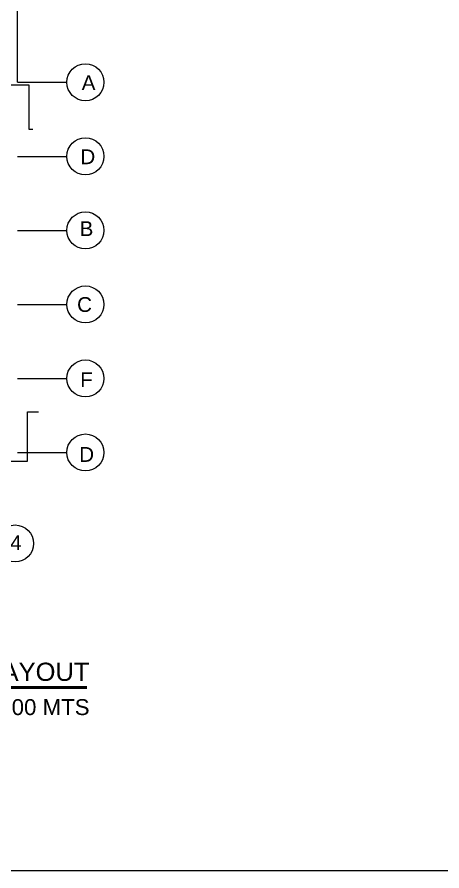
# Model space of a CAD drawing. Header units: millimetres. Extents: x 2391 to 3323, y 1596 to 2537.
# Drawn here: x 2886.5 to 2920.9, y 2060.5 to 2129.7 of the extents above; entities that cross this region are included whole.
import ezdxf

# ---------------------------------------------------------------- set-up
doc = ezdxf.new("R2010")
doc.units = ezdxf.units.MM
for name, color, linetype in [('ASCENSORE - ELEVATOR', 160, 'Continuous'), ('doors and windows schedule', 11, 'Continuous'), ('LETTERS', 150, 'Continuous'), ('Lightning text', 211, 'Continuous'), ('TEXT', 130, 'Continuous')]:
    doc.layers.add(name, color=color, linetype=linetype)
doc.styles.get("Standard").update_dxf_attribs({"font": 'arial.ttf'})

msp = doc.modelspace()

# ---------------------------------------------------------------- linework, layer by layer
at = {"color": 11, "true_color": 0xf27172}
msp.add_line((3009.654, 2060.459), (2684.734, 2060.459), dxfattribs=at)
at = {"layer": 'ASCENSORE - ELEVATOR', "color": 30, "true_color": 0xf26722}
for p, q in [((2876.044, 2124.163), (2887.443, 2124.163)), ((2887.443, 2124.163), (2887.443, 2120.579)), ((2887.443, 2120.579), (2887.443, 2120.579)), ((2887.443, 2120.579), (2887.784, 2120.579)), ((2887.33, 2093.678), (2887.33, 2097.673)), ((2887.33, 2097.673), (2888.227, 2097.673)), ((2866.266, 2093.678), (2887.33, 2093.678))]:
    msp.add_line(p, q, dxfattribs=at)
at = {"layer": 'LETTERS', "lineweight": 50}
msp.add_line((2838.658, 2075.32), (2892.154, 2075.32), dxfattribs=at)
at = {"layer": 'Lightning text', "linetype": 'ByBlock', "lineweight": 13, "ltscale": 0.02}
for p, q in [((2886.529, 2124.373), (2886.529, 2132.373)), ((2886.529, 2124.373), (2890.529, 2124.373)), ((2886.529, 2118.373), (2890.529, 2118.373)), ((2886.529, 2112.373), (2890.529, 2112.373)), ((2886.529, 2106.373), (2890.529, 2106.373)), ((2886.529, 2100.373), (2890.529, 2100.373)), ((2886.529, 2094.373), (2890.529, 2094.373))]:
    msp.add_line(p, q, dxfattribs=at)
for centre in [(2892.029, 2124.373), (2892.029, 2118.373), (2892.029, 2112.373), (2892.029, 2106.373), (2892.029, 2100.373), (2892.029, 2094.373), (2886.329, 2086.996)]:
    msp.add_circle(centre, 1.5, dxfattribs=at)

# ---------------------------------------------------------------- texts
at = {"layer": 'doors and windows schedule'}
for s, p in [('A', (2891.727, 2123.741)), ('D', (2891.616, 2117.738)), ('B', (2891.555, 2111.911)), ('C', (2891.353, 2105.763)), ('F', (2891.607, 2099.667)), ('D', (2891.522, 2093.612)), ('4', (2885.938, 2086.464))]:
    msp.add_text(s, height=1.2, dxfattribs=at).set_placement(p)
at = {"layer": 'TEXT'}
for s, height, p in [('SECOND FLOOR SEWER & DRAINAGE LAYOUT', 1.4784, (2845.54, 2075.859)), ('          1:100 MTS', 1.29024, (2878.545, 2073.09))]:
    msp.add_text(s, height=height, dxfattribs=at).set_placement(p)

doc.saveas('drawing.dxf')
